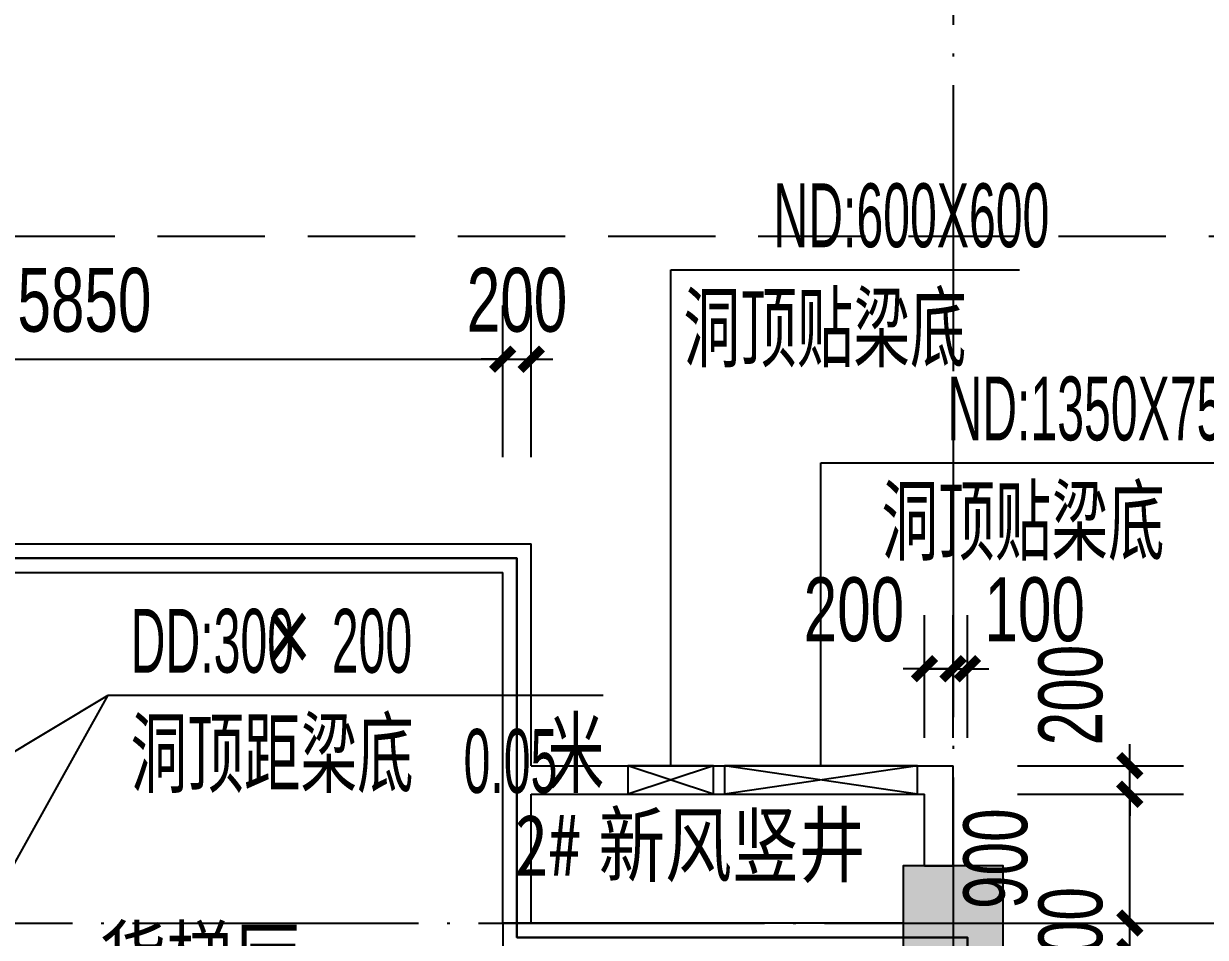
# Model space of a CAD drawing. Extents: x -409435 to 356702, y -107829 to 330904.
# Drawn here: x 34900 to 43164, y 16600 to 22988 of the extents above; entities that cross this region are included whole.
import ezdxf
from ezdxf.xclip import XClip

# ---------------------------------------------------------------- set-up
doc = ezdxf.new("R2010")
doc.units = 0
doc.header["$LTSCALE"] = 1000
doc.header["$MEASUREMENT"] = 0
doc.header["$XCLIPFRAME"] = 0
doc.linetypes.add('104-14# 核心筒$0$DOTE', pattern=[2.4200000000000004, 2, -0.2, 0.02, -0.2])
doc.linetypes.add('X-104 14#平面$0$109 3#平面$0$DASH', pattern=[0.35, 0.25, -0.1])
for name, color, linetype in [('01-标注_尺寸', 124, 'Continuous'), ('01-标注_符号', 200, 'Continuous'), ('02-TEXT_标注', 130, 'Continuous'), ('104-14# 核心筒$0$A_AXIS-轴线', 36, '104-14# 核心筒$0$DOTE'), ('104-14# 核心筒$0$A_STR-砌块墙', 121, 'Continuous'), ('104-14# 核心筒$0$A_STR-砼柱', 51, 'Continuous'), ('PUB_HATCH', 8, 'Continuous'), ('X-104 14#平面$0$02-TEXT_标注', 130, 'Continuous'), ('X-104 14#平面$0$A-SUR_吊顶', 40, 'Continuous'), ('X-104 14#平面$0$A-TECH_暖通', 6, 'Continuous'), ('X-104 14#平面$0$A_STR-砌块墙', 121, 'Continuous'), ('建-标注-文本', 254, 'Continuous'), ('建-标注-索引', 75, 'Continuous')]:
    doc.layers.add(name, color=color, linetype=linetype)
doc.layers.add('X-104 14#平面$0$000套内', color=226, linetype='Continuous', lineweight=30, plot=False)
doc.styles.add('_TCH_DIM', font='ros.shx', dxfattribs={"width": 0.8, "height": 2, "bigfont": 'jd.shx'})
doc.styles.add('_TCH_DIM_T3', font='ros.shx', dxfattribs={"width": 0.7058823529411765, "bigfont": 'jd.shx'})
doc.styles.add('X-104 14#平面$0$Standard', font='STXIHEI_0.TTF', dxfattribs={"width": 0.8})
doc.dimstyles.new('_TCH_ARCH&&150', dxfattribs={"dimtxt": 446.25, "dimasz": 150, "dimexe": 375, "dimexo": 450, "dimgap": 189.375, "dimtad": 1, "dimdec": 0, "dimzin": 0, "dimdsep": 46, "dimtxsty": '_TCH_DIM_T3', "dimblk": 'ARCHTICK', "dimcen": 0.09, "dimclrt": 7, "dimazin": 2, "dimtfac": 1, "dimtdec": 0, "dimtix": 1, "dimtmove": 2, "dimatfit": 3, "dimfxl": 0, "dimtolj": 1, "dimtzin": 0, "dimarcsym": 0})

# ---------------------------------------------------------------- blocks, each defined once
blk = doc.blocks.new('_FZH')
blk.add_lwpolyline([(-0.5, -0.5), (0.5, -0.5), (0.5, 0.5), (-0.5, 0.5)], close=True)
at = {"layer": 'PUB_HATCH'}
blk.add_solid([(-0.5, -0.5), (0.5, -0.5), (-0.5, 0.5), (0.5, 0.5)], dxfattribs=at)
blk = doc.blocks.new('104-14# 核心筒')
at = {"layer": '104-14# 核心筒$0$A_AXIS-轴线'}
for p, q in [((41400.00000000001, 54018.37846733601), (41400.00000000001, -8545.12396972545)), ((-24838.9698462474, 16700), (120259.921909796, 16700))]:
    blk.add_line(p, q, dxfattribs=at)
at = {"layer": '104-14# 核心筒$0$A_STR-砌块墙'}
for p, q in [((41050, 16700.0002015422), (38250.00029705993, 16700.00020154223)), ((38250.00029705993, 16700.00020154223), (38250.00029705989, 15800.00040311026))]:
    blk.add_line(p, q, dxfattribs=at)
at = {"layer": '104-14# 核心筒$0$A_STR-砼柱', "xscale": 700, "yscale": 800, "zscale": 800}
blk.add_blockref('_FZH', (41399.99999999996, 16700.00000000006), dxfattribs=at)
blk = doc.blocks.new('*U432')
blk.add_lwpolyline([(200.0000000010187, 0), (200.0000000010187, 1349.999999987052), (0, 1349.999999987052), (0, 0), (200.0000000010187, 0), (0, 1349.999999987052), (0, 0), (200.0000000010187, 1349.999999987052)])
blk = doc.blocks.new('*U421')
blk.add_lwpolyline([(200.0000000000146, 0), (200.0000000000146, 599.999999989468), (0, 599.999999989468), (0, 0), (200.0000000000146, 0), (0, 599.999999989468), (0, 0), (200.0000000000146, 599.999999989468)])
blk = doc.blocks.new('X-104 14#平面$0$sdfjladfiididid')
at = {"layer": 'X-104 14#平面$0$A-TECH_暖通', "rotation": 90}
for name, p in [('*U421', (39725.0000000002, 17600.00000000004)), ('*U432', (41150.0000000002, 17600.00000000004))]:
    blk.add_blockref(name, p, dxfattribs=at)
blk = doc.blocks.new('X-104 14#平面')
at = {"layer": 'X-104 14#平面$0$000套内'}
blk.add_lwpolyline([(23400.00000000001, 26450.00000000002), (50400.00000000001, 26450.00000000002), (50400.00000000001, -2049.999999999978), (23449.99999999199, -2049.999999999977), (23450.00000000803, 7799.999999999234), (32350.00000000158, 7800.000000001231), (32350.00000000159, 7599.999999993254), (41500.00000001615, 7599.999999990974), (41500.00000000009, 16600.00020154226), (38350.00029705991, 16600.00010077111), (38350.0002970601, 19249.9998992286), (30600.00000000007, 19249.99999999982), (30600.00000000007, 26300.00000000002)], dxfattribs=at)
at = {"layer": 'X-104 14#平面$0$A-SUR_吊顶', "linetype": 'X-104 14#平面$0$109 3#平面$0$DASH', "ltscale": 3}
blk.add_lwpolyline([(109062.2997438211, -4432.059259197471), (119297.2665000916, 10714.45758777062), (117562.9201825401, 11100.48082728239), (120741.8233233915, 38794.61885790221), (99426.9326968505, 44725.0368551086), (92631.18221932121, 20299.99999901597), (86987.15782403138, 20299.99999901609), (86987.15782402952, 21499.99999999956), (8392.15670147269, 21499.99999999968), (5688.685492552122, 8781.167950122675), (-2733.630565145086, 10571.38649158386), (-6009.784946604501, -4841.708063865255), (40178.09042498183, -2825.083926160558), (39845.06021254258, -4916.388943291589), (83845.58715884441, -2647.459492050839)], close=True, dxfattribs=at)
at = {"layer": 'X-104 14#平面$0$A_STR-砌块墙'}
for p, q in [((33799.99999994389, 19349.99999999976), (38450.00029706005, 19349.99999999968)), ((38450.00029706, 17800.00000000005), (38450.00029706005, 19349.99999999968)), ((33899.99999994391, 19149.99999999976), (38250.00029706009, 19149.99999999969)), ((38250.00029706, 17700.00000000005), (38250.00029706009, 19149.99999999969)), ((38450.00029706, 17800.00000000005), (41400.00000000021, 17800.00000000005)), ((41400.00000000015, 17100.00000000005), (41400.00000000021, 17800.00000000005)), ((38250.00029705996, 16700.00000000002), (38250.00029706, 17700.00000000005)), ((38450.00029706003, 17600.00000000004), (41200.0000000002, 17600.00000000004)), ((38450.00029705996, 16700.00000000001), (38450.00029706003, 17600.00000000004)), ((41200.00000000015, 17100.00000000006), (41200.0000000002, 17600.00000000004)), ((41200.00000000015, 17100.00000000006), (41400.00000000015, 17100.00000000005)), ((38250.00029705996, 16700.00000000002), (38450.00029705996, 16700.00000000001))]:
    blk.add_line(p, q, dxfattribs=at)
ref = blk.add_blockref('104-14# 核心筒', (0, 0))
XClip(ref).set_block_clipping_path([(-38664.36238214614, -25499.99999999997), (139216.5485069363, 330900)])
blk.add_blockref('X-104 14#平面$0$sdfjladfiididid', (0, 0))
at = {"layer": 'X-104 14#平面$0$02-TEXT_标注', "style": 'X-104 14#平面$0$Standard', "width": 0.8}
for s, p in [('新风竖井', (38918.32024464661, 17031.76149753251)), ('2#', (38334.17177303089, 17031.76149753251)), ('货梯厅', (35430.73007081191, 16235.11848465257))]:
    blk.add_text(s, height=428.1386462882095, dxfattribs=at).set_placement(p)
blk = doc.blocks.new('ddcc')
at = {"layer": '01-标注_符号'}
for p, q in [((33334.80349706, 16999.99999999988), (35490.95531858271, 18292.68970846036)), ((33799.99999995355, 15260.31264737972), (35490.95531858271, 18292.68970846036)), ((35490.95531858271, 18292.68970846036), (38951.73864957799, 18292.68970846036))]:
    blk.add_line(p, q, dxfattribs=at)
at = {"layer": '02-TEXT_标注', "style": '_TCH_DIM'}
for s, height, width, p in [('DD:300', 446.25, 0.5647058823529412, (35648.45531858271, 18450.18970846036)), ('×', 520.9302325581396, 0.8, (36589.25531858271, 18450.18970846036)), ('200', 446.25, 0.5647058823529412, (37054.83671393155, 18450.18970846036)), ('洞顶距梁底', 520.9302325581396, 0.8, (35648.45531858271, 17610.18970846036)), ('米', 520.9302325581396, 0.8, (38564.3622953269, 17610.18970846036)), ('0.05', 446.25, 0.5647058823529412, (37976.3622953269, 17610.18970846036))]:
    blk.add_text(s, height=height, dxfattribs=dict(at, width=width)).set_placement(p)
blk = doc.blocks.new('sjdfadsfiididdi')
at = {"layer": '建-标注-索引'}
for p, q in [((39425.00000000547, 17800.00000000005), (39425.00000000547, 21267.19583946851)), ((39425.00000000547, 21267.19583946851), (41863.04500245582, 21267.19583946851)), ((40475.00000000666, 17800.00000000106), (40475.00000000666, 19916.76179888088)), ((40475.00000000666, 19916.76179888088), (43248.11888099383, 19916.76179888088))]:
    blk.add_line(p, q, dxfattribs=at)
at = {"layer": '建-标注-文本', "style": '_TCH_DIM'}
for s, height, width, p in [('ND:600X600', 446.25, 0.5647058823529412, (40143.14500245582, 21424.69583946851)), ('洞顶贴梁底', 520.9302325581396, 0.8, (39514.38221175815, 20584.69583946851)), ('ND:1350X750', 446.25, 0.5647058823529412, (41360.21888099383, 20074.26179888088)), ('洞顶贴梁底', 520.9302325581396, 0.8, (40899.45609029616, 19234.26179888088))]:
    blk.add_text(s, height=height, dxfattribs=dict(at, width=width)).set_placement(p)
blk = doc.blocks.new('_ArchTick')
at = {"color": 0, "linetype": 'ByBlock', "const_width": 0.4}
blk.add_lwpolyline([(-0.5, -0.5), (0.5, 0.5)], dxfattribs=at)
blk = doc.blocks.new('*D795')
at = {"layer": '01-标注_尺寸', "color": 0, "lineweight": -2, "transparency": 16777216}
for p, q in [((38250.0002970601, 19957.64305897569), (38250.0002970601, 21016.53047548933)), ((38450.00029706006, 19957.64305897569), (38450.00029706006, 21016.53047548933)), ((38250.0002970601, 20641.53047548933), (38100.0002970601, 20641.53047548933)), ((38250.0002970601, 20641.53047548933), (38450.00029706006, 20641.53047548933)), ((38450.00029706006, 20641.53047548933), (38600.00029706006, 20641.53047548933))]:
    blk.add_line(p, q, dxfattribs=at)
at = {"layer": 'Defpoints', "color": 0, "transparency": 16777216}
for p in [(38450.00029706006, 20641.53047548933), (38250.0002970601, 19507.64305897569), (38450.00029706006, 19507.64305897569)]:
    blk.add_point(p, dxfattribs=at)
at = {"layer": '01-标注_尺寸', "color": 0, "lineweight": -2, "transparency": 16777216, "xscale": 150, "yscale": 150, "zscale": 150}
blk.add_blockref('_ArchTick', (38250.0002970601, 20641.53047548933), dxfattribs=at)
at = {"layer": '01-标注_尺寸', "color": 0, "lineweight": -2, "transparency": 16777216, "xscale": 150, "yscale": 150, "zscale": 150, "rotation": 180}
blk.add_blockref('_ArchTick', (38450.00029706006, 20641.53047548933), dxfattribs=at)
at = {"layer": '01-标注_尺寸', "color": 7, "transparency": 16777216, "insert": (38350.00029706008, 21054.03047548933), "char_height": 446.25, "attachment_point": 5, "style": '_TCH_DIM_T3'}
blk.add_mtext('\\A1;200', dxfattribs=at)
blk = doc.blocks.new('*D796')
at = {"layer": '01-标注_尺寸', "color": 0, "lineweight": -2, "transparency": 16777216}
for p, q in [((32400.00000000001, 19957.6430589757), (32400.00000000001, 21016.53047548933)), ((38250.0002970601, 19957.64305897569), (38250.0002970601, 21016.53047548933)), ((32400.00000000001, 20641.53047548933), (38250.0002970601, 20641.53047548933))]:
    blk.add_line(p, q, dxfattribs=at)
at = {"layer": 'Defpoints', "color": 0, "transparency": 16777216}
for p in [(38250.0002970601, 20641.53047548933), (32400.00000000001, 19507.6430589757), (38250.0002970601, 19507.64305897569)]:
    blk.add_point(p, dxfattribs=at)
at = {"layer": '01-标注_尺寸', "color": 0, "lineweight": -2, "transparency": 16777216, "xscale": 150, "yscale": 150, "zscale": 150, "rotation": 180}
blk.add_blockref('_ArchTick', (32400.00000000001, 20641.53047548933), dxfattribs=at)
at = {"layer": '01-标注_尺寸', "color": 0, "lineweight": -2, "transparency": 16777216, "xscale": 150, "yscale": 150, "zscale": 150}
blk.add_blockref('_ArchTick', (38250.0002970601, 20641.53047548933), dxfattribs=at)
at = {"layer": '01-标注_尺寸', "color": 7, "transparency": 16777216, "insert": (35325.00014853006, 21054.03047548933), "char_height": 446.25, "attachment_point": 5, "style": '_TCH_DIM_T3'}
blk.add_mtext('\\A1;5850', dxfattribs=at)
blk = doc.blocks.new('*D987')
at = {"layer": '01-标注_尺寸', "color": 0, "lineweight": -2, "transparency": 16777216}
for p, q in [((42635.30984641053, 16700.00000000003), (42635.30984641053, 16850.00000000003)), ((41850.0000000001, 16700.00000000003), (43010.30984641053, 16700.00000000003)), ((42635.30984641053, 16500.00020154216), (42635.30984641053, 16700.00000000003)), ((41850.0000000001, 16500.00020154216), (43010.30984641053, 16500.00020154216)), ((42635.30984641053, 16500.00020154216), (42635.30984641052, 16350.00020154217))]:
    blk.add_line(p, q, dxfattribs=at)
at = {"layer": 'Defpoints', "color": 0, "transparency": 16777216}
for p in [(41400.0000000001, 16700.00000000003), (42635.30984641053, 16700.00000000003), (41400.0000000001, 16500.00020154216)]:
    blk.add_point(p, dxfattribs=at)
at = {"layer": '01-标注_尺寸', "color": 0, "lineweight": -2, "transparency": 16777216, "xscale": 150, "yscale": 150, "zscale": 150}
for p, rotation in [((42635.30984641053, 16700.00000000003), 270), ((42635.30984641053, 16500.00020154216), 90)]:
    blk.add_blockref('_ArchTick', p, dxfattribs=dict(at, rotation=rotation))
at = {"layer": '01-标注_尺寸', "color": 7, "transparency": 16777216, "insert": (42222.80984641052, 16600.0001007711), "char_height": 446.25, "attachment_point": 5, "rotation": 90, "style": '_TCH_DIM_T3'}
blk.add_mtext('\\A1;200', dxfattribs=at)
blk = doc.blocks.new('*D988')
at = {"layer": '01-标注_尺寸', "color": 0, "lineweight": -2, "transparency": 16777216}
for p, q in [((41850.0000000001, 17600.00000000003), (43010.30984641053, 17600.00000000003)), ((42635.30984641053, 16700.00000000003), (42635.30984641053, 17600.00000000003)), ((41850.0000000001, 16700.00000000003), (43010.30984641053, 16700.00000000003))]:
    blk.add_line(p, q, dxfattribs=at)
at = {"layer": 'Defpoints', "color": 0, "transparency": 16777216}
for p in [(41400.0000000001, 17600.00000000003), (42635.30984641053, 17600.00000000003), (41400.0000000001, 16700.00000000003)]:
    blk.add_point(p, dxfattribs=at)
at = {"layer": '01-标注_尺寸', "color": 0, "lineweight": -2, "transparency": 16777216, "xscale": 150, "yscale": 150, "zscale": 150}
for p, rotation in [((42635.30984641053, 17600.00000000003), 90), ((42635.30984641053, 16700.00000000003), 270)]:
    blk.add_blockref('_ArchTick', p, dxfattribs=dict(at, rotation=rotation))
at = {"layer": '01-标注_尺寸', "color": 7, "transparency": 16777216, "insert": (41697.80984641053, 17150.00000000003), "char_height": 446.25, "attachment_point": 5, "rotation": 90, "style": '_TCH_DIM_T3'}
blk.add_mtext('\\A1;900', dxfattribs=at)
blk = doc.blocks.new('*D989')
at = {"layer": '01-标注_尺寸', "color": 0, "lineweight": -2, "transparency": 16777216}
for p, q in [((42635.30984641053, 17800.00000000005), (42635.30984641053, 17950.00000000005)), ((41850.0000000001, 17800.00000000005), (43010.30984641053, 17800.00000000005)), ((42635.30984641053, 17600.00000000003), (42635.30984641053, 17800.00000000005)), ((41850.0000000001, 17600.00000000003), (43010.30984641053, 17600.00000000003)), ((42635.30984641053, 17600.00000000003), (42635.30984641053, 17450.00000000003))]:
    blk.add_line(p, q, dxfattribs=at)
at = {"layer": 'Defpoints', "color": 0, "transparency": 16777216}
for p in [(41400.0000000001, 17800.00000000005), (42635.30984641053, 17800.00000000005), (41400.0000000001, 17600.00000000003)]:
    blk.add_point(p, dxfattribs=at)
at = {"layer": '01-标注_尺寸', "color": 0, "lineweight": -2, "transparency": 16777216, "xscale": 150, "yscale": 150, "zscale": 150}
for p, rotation in [((42635.30984641053, 17800.00000000005), 270), ((42635.30984641053, 17600.00000000003), 90)]:
    blk.add_blockref('_ArchTick', p, dxfattribs=dict(at, rotation=rotation))
at = {"layer": '01-标注_尺寸', "color": 7, "transparency": 16777216, "insert": (42222.80984641053, 18293.88646288214), "char_height": 446.25, "attachment_point": 5, "rotation": 90, "style": '_TCH_DIM_T3'}
blk.add_mtext('\\A1;200', dxfattribs=at)
blk = doc.blocks.new('*D2114')
at = {"layer": '01-标注_尺寸', "color": 0, "lineweight": -2, "transparency": 16777216}
for p, q in [((41400.0000000001, 17994.01757336879), (41400.0000000001, 18853.06479704731)), ((41500.00000000321, 17994.01757336879), (41500.00000000321, 18853.06479704731)), ((41400.0000000001, 18478.06479704731), (41250.0000000001, 18478.06479704731)), ((41400.0000000001, 18478.06479704731), (41500.00000000321, 18478.06479704731)), ((41500.00000000321, 18478.06479704731), (41650.00000000321, 18478.06479704731))]:
    blk.add_line(p, q, dxfattribs=at)
at = {"layer": 'Defpoints', "color": 0, "transparency": 16777216}
for p in [(41500.00000000321, 18478.06479704731), (41400.0000000001, 17544.01757336879), (41500.00000000321, 17544.01757336879)]:
    blk.add_point(p, dxfattribs=at)
at = {"layer": '01-标注_尺寸', "color": 0, "lineweight": -2, "transparency": 16777216, "xscale": 150, "yscale": 150, "zscale": 150}
blk.add_blockref('_ArchTick', (41400.0000000001, 18478.06479704731), dxfattribs=at)
at = {"layer": '01-标注_尺寸', "color": 0, "lineweight": -2, "transparency": 16777216, "xscale": 150, "yscale": 150, "zscale": 150, "rotation": 180}
blk.add_blockref('_ArchTick', (41500.00000000321, 18478.06479704731), dxfattribs=at)
at = {"layer": '01-标注_尺寸', "color": 7, "transparency": 16777216, "insert": (41969.8144104836, 18890.56479704729), "char_height": 446.25, "attachment_point": 5, "style": '_TCH_DIM_T3'}
blk.add_mtext('\\A1;100', dxfattribs=at)
blk = doc.blocks.new('*D2115')
at = {"layer": '01-标注_尺寸', "color": 0, "lineweight": -2, "transparency": 16777216}
for p, q in [((41200.00000000009, 17994.0175733688), (41200.00000000009, 18853.06479704731)), ((41400.0000000001, 17994.01757336879), (41400.0000000001, 18853.06479704731)), ((41200.00000000009, 18478.06479704731), (41050.00000000009, 18478.06479704731)), ((41200.00000000009, 18478.06479704731), (41400.0000000001, 18478.06479704731)), ((41400.0000000001, 18478.06479704731), (41550.0000000001, 18478.06479704731))]:
    blk.add_line(p, q, dxfattribs=at)
at = {"layer": 'Defpoints', "color": 0, "transparency": 16777216}
for p in [(41400.0000000001, 18478.06479704731), (41200.00000000009, 17544.0175733688), (41400.0000000001, 17544.01757336879)]:
    blk.add_point(p, dxfattribs=at)
at = {"layer": '01-标注_尺寸', "color": 0, "lineweight": -2, "transparency": 16777216, "xscale": 150, "yscale": 150, "zscale": 150}
blk.add_blockref('_ArchTick', (41200.00000000009, 18478.06479704731), dxfattribs=at)
at = {"layer": '01-标注_尺寸', "color": 0, "lineweight": -2, "transparency": 16777216, "xscale": 150, "yscale": 150, "zscale": 150, "rotation": 180}
blk.add_blockref('_ArchTick', (41400.0000000001, 18478.06479704731), dxfattribs=at)
at = {"layer": '01-标注_尺寸', "color": 7, "transparency": 16777216, "insert": (40706.11353711804, 18890.56479704731), "char_height": 446.25, "attachment_point": 5, "style": '_TCH_DIM_T3'}
blk.add_mtext('\\A1;200', dxfattribs=at)

msp = doc.modelspace()

# ---------------------------------------------------------------- block references
for name in ['X-104 14#平面', 'ddcc', 'sjdfadsfiididdi']:
    msp.add_blockref(name, (0, 0))

# ---------------------------------------------------------------- dimensions: what is measured, and where the dimension line sits
at = {"layer": '01-标注_尺寸'}
for p1, p2, distance, picture, middle in [((32400.00000000001, 19507.6430589757), (38250.0002970601, 19507.64305897569), 1133.8874165136403, '*D796', (35325.00014853006, 21054.03047548933)), ((38250.0002970601, 19507.64305897569), (38450.00029706006, 19507.64305897569), 1133.8874165136403, '*D795', (38350.00029706008, 21054.03047548933)), ((41400.0000000001, 16500.00020154216), (41400.0000000001, 16700.00000000003), -1235.309846410426, '*D987', (42222.80984641052, 16600.0001007711))]:
    dim = msp.add_aligned_dim(p1=p1, p2=p2, distance=distance, dimstyle='_TCH_ARCH&&150', dxfattribs=at)
    dim.commit()
    dim.dimension.update_dxf_attribs({"geometry": picture, "text_midpoint": middle})
for base, p1, p2, angle, picture, middle in [((41400.0000000001, 18478.06479704731), (41200.00000000009, 17544.0175733688), (41400.0000000001, 17544.01757336879), 359.9999999999969, '*D2115', (40706.11353711804, 18890.56479704731)), ((41500.00000000321, 18478.06479704731), (41400.0000000001, 17544.01757336879), (41500.00000000321, 17544.01757336879), 0, '*D2114', (41969.8144104836, 18890.56479704729)), ((42635.30984641053, 17800.00000000005), (41400.0000000001, 17600.00000000003), (41400.0000000001, 17800.00000000005), 90, '*D989', (42222.80984641053, 18293.88646288214)), ((42635.30984641053, 17600.00000000003), (41400.0000000001, 16700.00000000003), (41400.0000000001, 17600.00000000003), 90, '*D988', (41697.80984641053, 17150.00000000003))]:
    dim = msp.add_linear_dim(base=base, p1=p1, p2=p2, angle=angle, dimstyle='_TCH_ARCH&&150', dxfattribs=at)
    dim.commit()
    dim.dimension.update_dxf_attribs({"geometry": picture, "text_midpoint": middle, "dimtype": 161})

doc.saveas('drawing.dxf')
